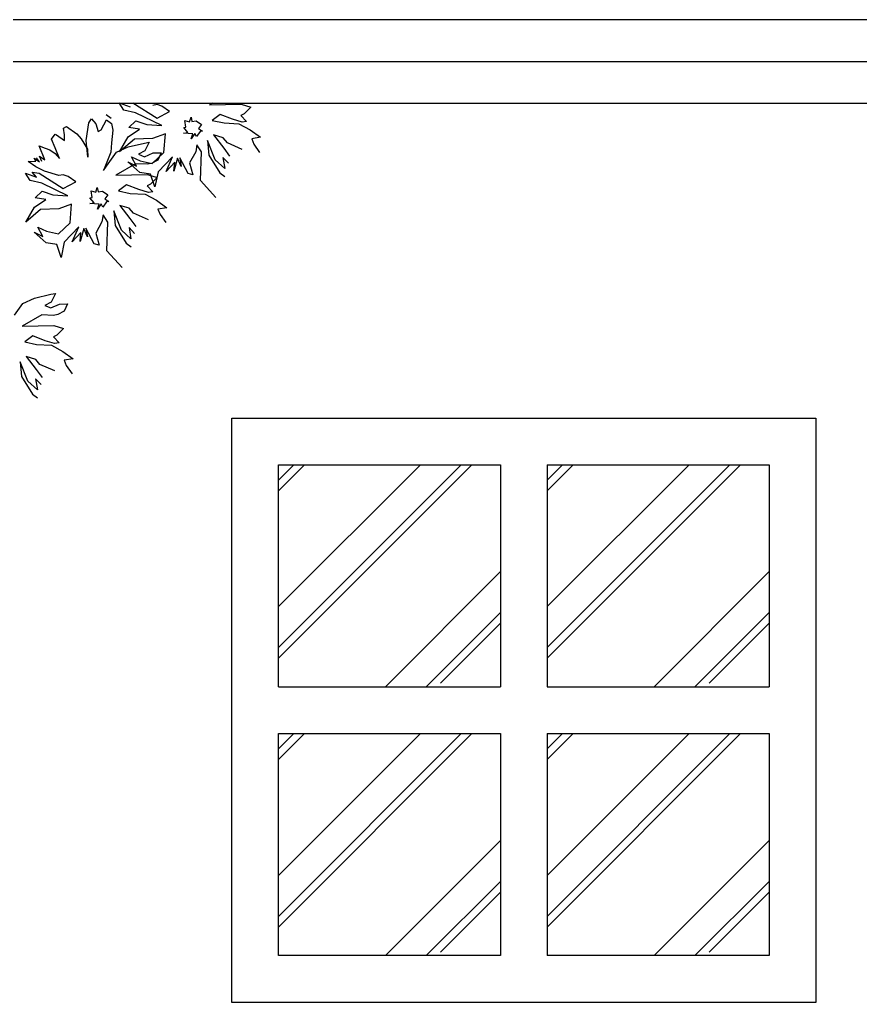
# Model space of a CAD drawing. Header units: inches. Extents: x 10.2 to 52.7, y 13.8 to 38.6.
# Drawn here: x 41.374 to 42.382, y 31.626 to 32.803 of the extents above; entities that cross this region are included whole.
import ezdxf

# ---------------------------------------------------------------- set-up
doc = ezdxf.new("R2010")
doc.units = ezdxf.units.IN
doc.header["$MEASUREMENT"] = 0
doc.layers.add('02', color=2, linetype='Continuous')
doc.layers.add('4', color=4, linetype='Continuous')

msp = doc.modelspace()

# ---------------------------------------------------------------- linework, layer by layer
at = {"layer": '02'}
for p, q in [((40.7851, 32.8028), (43.2984, 32.8028)), ((40.8351, 32.7528), (43.2476, 32.7528)), ((40.8851, 32.7028), (43.204, 32.7028)), ((41.4937, 32.703), (41.5067, 32.6983)), ((41.4992, 32.6943), (41.4937, 32.703)), ((41.5134, 32.6913), (41.4992, 32.6943)), ((41.5101, 32.703), (41.5391, 32.6846)), ((41.5391, 32.701), (41.5338, 32.7001)), ((41.5448, 32.6993), (41.5391, 32.701)), ((41.5391, 32.6846), (41.5541, 32.6926)), ((41.5541, 32.6926), (41.5448, 32.6993)), ((41.6057, 32.7028), (41.602, 32.7007)), ((41.602, 32.7007), (41.621, 32.7011)), ((41.621, 32.7011), (41.64, 32.7016)), ((41.64, 32.7016), (41.6516, 32.6981)), ((41.6516, 32.6981), (41.6434, 32.6899)), ((41.4572, 32.6793), (41.4605, 32.6839)), ((41.4605, 32.6839), (41.4656, 32.678)), ((41.4722, 32.6709), (41.4784, 32.6829)), ((41.4779, 32.689), (41.4841, 32.6846)), ((41.4784, 32.6829), (41.4846, 32.6784)), ((41.5054, 32.6735), (41.5136, 32.6817)), ((41.5446, 32.676), (41.5134, 32.6913)), ((41.5136, 32.6817), (41.5267, 32.6771)), ((41.5723, 32.682), (41.5781, 32.6803)), ((41.5736, 32.6741), (41.5723, 32.682)), ((41.5781, 32.6803), (41.5798, 32.686)), ((41.5798, 32.686), (41.5807, 32.6807)), ((41.5807, 32.6807), (41.586, 32.6816)), ((41.586, 32.6816), (41.5922, 32.6772)), ((41.6148, 32.6892), (41.6051, 32.6821)), ((41.6051, 32.6821), (41.6193, 32.679)), ((41.6294, 32.6834), (41.6148, 32.6892)), ((41.641, 32.6799), (41.6294, 32.6834)), ((41.6434, 32.6899), (41.6396, 32.6879)), ((41.6396, 32.6879), (41.6463, 32.6808)), ((41.6463, 32.6808), (41.641, 32.6799)), ((41.4268, 32.6728), (41.4306, 32.6748)), ((41.4282, 32.6649), (41.4268, 32.6728)), ((41.4306, 32.6748), (41.443, 32.666)), ((41.4539, 32.6582), (41.4572, 32.6793)), ((41.4656, 32.678), (41.4685, 32.6689)), ((41.4685, 32.6689), (41.4722, 32.6709)), ((41.486, 32.6705), (41.4844, 32.6552)), ((41.4846, 32.6784), (41.486, 32.6705)), ((41.5046, 32.6625), (41.5181, 32.6715)), ((41.5181, 32.6715), (41.5054, 32.6735)), ((41.5267, 32.6771), (41.5446, 32.676)), ((41.571, 32.6736), (41.5736, 32.6741)), ((41.5761, 32.6676), (41.571, 32.6736)), ((41.5909, 32.6688), (41.5865, 32.6626)), ((41.5922, 32.6772), (41.5889, 32.6725)), ((41.5889, 32.6725), (41.5936, 32.6692)), ((41.5936, 32.6692), (41.5909, 32.6688)), ((41.6193, 32.679), (41.6372, 32.6779)), ((41.6372, 32.6779), (41.6507, 32.6706)), ((41.6507, 32.6706), (41.6631, 32.6618)), ((41.4127, 32.6595), (41.4171, 32.6657)), ((41.4171, 32.6493), (41.4127, 32.6595)), ((41.4171, 32.6657), (41.4187, 32.6646)), ((41.4187, 32.6646), (41.428, 32.658)), ((41.428, 32.658), (41.4282, 32.6649)), ((41.443, 32.666), (41.4481, 32.66)), ((41.4481, 32.66), (41.4557, 32.6476)), ((41.4559, 32.6381), (41.4539, 32.6582)), ((41.494, 32.6443), (41.5046, 32.6625)), ((41.5119, 32.6596), (41.494, 32.6443)), ((41.5336, 32.6605), (41.5119, 32.6596)), ((41.5491, 32.6658), (41.5336, 32.6605)), ((41.5473, 32.6437), (41.5491, 32.6658)), ((41.5708, 32.6667), (41.5761, 32.6676)), ((41.5818, 32.6659), (41.5708, 32.6667)), ((41.5845, 32.6663), (41.5801, 32.6601)), ((41.5801, 32.6601), (41.5818, 32.6659)), ((41.5865, 32.6626), (41.5845, 32.6663)), ((41.5996, 32.6579), (41.6011, 32.6404)), ((41.6089, 32.6349), (41.5996, 32.6579)), ((41.6182, 32.661), (41.6067, 32.6646)), ((41.6067, 32.6646), (41.6189, 32.6489)), ((41.6233, 32.6551), (41.6182, 32.661)), ((41.6631, 32.6618), (41.6525, 32.66)), ((41.6525, 32.66), (41.6549, 32.6536)), ((41.3976, 32.6515), (41.4049, 32.6487)), ((41.4045, 32.6349), (41.3976, 32.6515)), ((41.4049, 32.6487), (41.4107, 32.6469)), ((41.4107, 32.6469), (41.4169, 32.6425)), ((41.422, 32.6365), (41.4171, 32.6493)), ((41.4557, 32.6476), (41.4559, 32.6381)), ((41.4844, 32.6552), (41.4836, 32.6441)), ((41.4904, 32.6439), (41.5044, 32.6503)), ((41.5044, 32.6503), (41.5241, 32.655)), ((41.5243, 32.6455), (41.5168, 32.6415)), ((41.5241, 32.655), (41.5294, 32.6559)), ((41.5294, 32.6559), (41.5243, 32.6455)), ((41.5867, 32.653), (41.5854, 32.6446)), ((41.5923, 32.6444), (41.5867, 32.653)), ((41.6189, 32.6489), (41.626, 32.6391)), ((41.641, 32.6471), (41.6233, 32.6551)), ((41.6549, 32.6536), (41.662, 32.6438)), ((41.3844, 32.6329), (41.3939, 32.6331)), ((41.3939, 32.6331), (41.3919, 32.6369)), ((41.3919, 32.6369), (41.3981, 32.6325)), ((41.3981, 32.6325), (41.3945, 32.6374)), ((41.4008, 32.6329), (41.3983, 32.6393)), ((41.3983, 32.6393), (41.4045, 32.6349)), ((41.4169, 32.6425), (41.422, 32.6365)), ((41.4836, 32.6441), (41.475, 32.6222)), ((41.4805, 32.6299), (41.4904, 32.6439)), ((41.5146, 32.6273), (41.5086, 32.6385)), ((41.5086, 32.6385), (41.519, 32.6335)), ((41.5168, 32.6415), (41.5241, 32.6386)), ((41.519, 32.6335), (41.5332, 32.6304)), ((41.5241, 32.6386), (41.5343, 32.6431)), ((41.5398, 32.6344), (41.5323, 32.6304)), ((41.5332, 32.6304), (41.5473, 32.6437)), ((41.5343, 32.6431), (41.5438, 32.6433)), ((41.5438, 32.6433), (41.5398, 32.6344)), ((41.5577, 32.6386), (41.5403, 32.6206)), ((41.5498, 32.6209), (41.5577, 32.6386)), ((41.5635, 32.6368), (41.5593, 32.6211)), ((41.5679, 32.6267), (41.5635, 32.6368)), ((41.5762, 32.6185), (41.5662, 32.6373)), ((41.5662, 32.6373), (41.5679, 32.6267)), ((41.5854, 32.6446), (41.5781, 32.6311)), ((41.5912, 32.6101), (41.5923, 32.6444)), ((41.6011, 32.6404), (41.6142, 32.6194)), ((41.6202, 32.6245), (41.6089, 32.6349)), ((41.6246, 32.6307), (41.618, 32.6378)), ((41.618, 32.6378), (41.6202, 32.6245)), ((41.3937, 32.6263), (41.3844, 32.6329)), ((41.4041, 32.6212), (41.3937, 32.6263)), ((41.475, 32.6222), (41.4805, 32.6299)), ((41.5133, 32.63), (41.4896, 32.6164)), ((41.5186, 32.6197), (41.5042, 32.6323)), ((41.5042, 32.6323), (41.5146, 32.6273)), ((41.527, 32.6295), (41.5133, 32.63)), ((41.5323, 32.6304), (41.527, 32.6295)), ((41.5602, 32.6322), (41.5498, 32.6209)), ((41.5593, 32.6211), (41.5602, 32.6322)), ((41.5781, 32.6311), (41.5819, 32.6167)), ((41.3868, 32.6101), (41.3813, 32.6187)), ((41.3813, 32.6187), (41.3944, 32.6141)), ((41.401, 32.607), (41.3868, 32.6101)), ((41.3944, 32.6141), (41.3893, 32.6201)), ((41.3893, 32.6201), (41.3977, 32.6188)), ((41.3977, 32.6188), (41.4267, 32.6004)), ((41.4214, 32.6159), (41.4041, 32.6212)), ((41.4267, 32.6168), (41.4214, 32.6159)), ((41.4324, 32.615), (41.4267, 32.6168)), ((41.4418, 32.6084), (41.4324, 32.615)), ((41.4896, 32.6164), (41.5086, 32.6169)), ((41.5086, 32.6169), (41.5277, 32.6174)), ((41.5312, 32.6178), (41.5186, 32.6197)), ((41.5277, 32.6174), (41.5392, 32.6138)), ((41.5392, 32.6138), (41.531, 32.6056)), ((41.5365, 32.6023), (41.5312, 32.6178)), ((41.5403, 32.6206), (41.5365, 32.6023)), ((41.5819, 32.6167), (41.5762, 32.6185)), ((41.6096, 32.5899), (41.5912, 32.6101)), ((41.6142, 32.6194), (41.6204, 32.615)), ((41.4322, 32.5918), (41.401, 32.607)), ((41.4267, 32.6004), (41.4418, 32.6084)), ((41.4613, 32.5898), (41.4599, 32.5978)), ((41.4599, 32.5978), (41.4657, 32.596)), ((41.4657, 32.596), (41.4674, 32.6018)), ((41.4674, 32.6018), (41.4683, 32.5965)), ((41.5024, 32.6049), (41.4927, 32.5978)), ((41.4927, 32.5978), (41.5069, 32.5947)), ((41.5171, 32.5992), (41.5024, 32.6049)), ((41.5286, 32.5957), (41.5171, 32.5992)), ((41.531, 32.6056), (41.5272, 32.6036)), ((41.5272, 32.6036), (41.5339, 32.5966)), ((41.3922, 32.5782), (41.4057, 32.5873)), ((41.3931, 32.5893), (41.4012, 32.5975)), ((41.4057, 32.5873), (41.3931, 32.5893)), ((41.4012, 32.5975), (41.4143, 32.5929)), ((41.4143, 32.5929), (41.4322, 32.5918)), ((41.4586, 32.5894), (41.4613, 32.5898)), ((41.4637, 32.5834), (41.4586, 32.5894)), ((41.4683, 32.5965), (41.4737, 32.5974)), ((41.4737, 32.5974), (41.4799, 32.5929)), ((41.4799, 32.5929), (41.4765, 32.5883)), ((41.4765, 32.5883), (41.4812, 32.585)), ((41.5069, 32.5947), (41.5248, 32.5937)), ((41.5248, 32.5937), (41.5383, 32.5864)), ((41.5339, 32.5966), (41.5286, 32.5957)), ((41.5383, 32.5864), (41.5507, 32.5775)), ((41.3816, 32.56), (41.3922, 32.5782)), ((41.3995, 32.5754), (41.3816, 32.56)), ((41.4212, 32.5763), (41.3995, 32.5754)), ((41.4367, 32.5816), (41.4212, 32.5763)), ((41.4349, 32.5594), (41.4367, 32.5816)), ((41.4584, 32.5825), (41.4637, 32.5834)), ((41.4695, 32.5816), (41.4584, 32.5825)), ((41.4721, 32.5821), (41.4677, 32.5759)), ((41.4677, 32.5759), (41.4695, 32.5816)), ((41.4741, 32.5783), (41.4721, 32.5821)), ((41.4785, 32.5845), (41.4741, 32.5783)), ((41.4812, 32.585), (41.4785, 32.5845)), ((41.4943, 32.5803), (41.5065, 32.5646)), ((41.5058, 32.5768), (41.4943, 32.5803)), ((41.5109, 32.5708), (41.5058, 32.5768)), ((41.5507, 32.5775), (41.5401, 32.5757)), ((41.5401, 32.5757), (41.5426, 32.5693)), ((41.4744, 32.5688), (41.473, 32.5604)), ((41.4799, 32.5602), (41.4744, 32.5688)), ((41.4872, 32.5737), (41.4888, 32.5562)), ((41.4965, 32.5507), (41.4872, 32.5737)), ((41.5065, 32.5646), (41.5136, 32.5549)), ((41.5286, 32.5629), (41.5109, 32.5708)), ((41.5426, 32.5693), (41.5497, 32.5596)), ((41.4022, 32.543), (41.3962, 32.5543)), ((41.3962, 32.5543), (41.4066, 32.5492)), ((41.4208, 32.5461), (41.4349, 32.5594)), ((41.4454, 32.5544), (41.4279, 32.5364)), ((41.4374, 32.5366), (41.4454, 32.5544)), ((41.4511, 32.5526), (41.4469, 32.5369)), ((41.4556, 32.5424), (41.4511, 32.5526)), ((41.4638, 32.5342), (41.4538, 32.5531)), ((41.4538, 32.5531), (41.4556, 32.5424)), ((41.473, 32.5604), (41.4657, 32.5469)), ((41.4788, 32.5258), (41.4799, 32.5602)), ((41.4888, 32.5562), (41.5019, 32.5352)), ((41.5078, 32.5403), (41.4965, 32.5507)), ((41.5056, 32.5536), (41.5078, 32.5403)), ((41.5122, 32.5465), (41.5056, 32.5536)), ((41.4062, 32.5355), (41.3918, 32.5481)), ((41.3918, 32.5481), (41.4022, 32.543)), ((41.4066, 32.5492), (41.4208, 32.5461)), ((41.4478, 32.5479), (41.4374, 32.5366)), ((41.4469, 32.5369), (41.4478, 32.5479)), ((41.4657, 32.5469), (41.4695, 32.5325)), ((41.4188, 32.5335), (41.4062, 32.5355)), ((41.4241, 32.518), (41.4188, 32.5335)), ((41.4279, 32.5364), (41.4241, 32.518)), ((41.4695, 32.5325), (41.4638, 32.5342)), ((41.5019, 32.5352), (41.5081, 32.5308)), ((41.4972, 32.5057), (41.4788, 32.5258)), ((41.3782, 32.4629), (41.3921, 32.4693)), ((41.3921, 32.4693), (41.4118, 32.474)), ((41.4118, 32.474), (41.4172, 32.4749)), ((41.4172, 32.4749), (41.4121, 32.4645)), ((41.3683, 32.4489), (41.3782, 32.4629)), ((41.4121, 32.4645), (41.4046, 32.4605)), ((41.4046, 32.4605), (41.4119, 32.4576)), ((41.4119, 32.4576), (41.422, 32.4621)), ((41.422, 32.4621), (41.4316, 32.4623)), ((41.4316, 32.4623), (41.4276, 32.4534)), ((41.401, 32.449), (41.3773, 32.4354)), ((41.4148, 32.4485), (41.401, 32.449)), ((41.4201, 32.4494), (41.4148, 32.4485)), ((41.4276, 32.4534), (41.4201, 32.4494)), ((41.3773, 32.4354), (41.3964, 32.4359)), ((41.3964, 32.4359), (41.4154, 32.4364)), ((41.4154, 32.4364), (41.427, 32.4328)), ((41.3902, 32.4239), (41.3805, 32.4168)), ((41.4048, 32.4182), (41.3902, 32.4239)), ((41.4188, 32.4246), (41.415, 32.4226)), ((41.415, 32.4226), (41.4217, 32.4156)), ((41.427, 32.4328), (41.4188, 32.4246)), ((41.3805, 32.4168), (41.3946, 32.4138)), ((41.3946, 32.4138), (41.4126, 32.4127)), ((41.4163, 32.4147), (41.4048, 32.4182)), ((41.4126, 32.4127), (41.4261, 32.4054)), ((41.4217, 32.4156), (41.4163, 32.4147)), ((41.3936, 32.3958), (41.382, 32.3993)), ((41.382, 32.3993), (41.3942, 32.3836)), ((41.4261, 32.4054), (41.4385, 32.3965)), ((41.375, 32.3927), (41.3765, 32.3752)), ((41.3843, 32.3697), (41.375, 32.3927)), ((41.3987, 32.3898), (41.3936, 32.3958)), ((41.4164, 32.3819), (41.3987, 32.3898)), ((41.4385, 32.3965), (41.4279, 32.3948)), ((41.4279, 32.3948), (41.4303, 32.3883)), ((41.4303, 32.3883), (41.4374, 32.3786)), ((41.3765, 32.3752), (41.3896, 32.3542)), ((41.3942, 32.3836), (41.4013, 32.3739)), ((41.3956, 32.3593), (41.3843, 32.3697)), ((41.4, 32.3655), (41.3934, 32.3726)), ((41.3934, 32.3726), (41.3956, 32.3593)), ((41.3896, 32.3542), (41.3958, 32.3498)), ((41.6847, 32.2383), (41.7159, 32.2695)), ((41.6847, 32.2511), (41.7031, 32.2695)), ((41.6847, 32.2695), (41.9507, 32.2695)), ((41.6847, 32.0505), (41.9037, 32.2695)), ((41.6847, 32.0377), (41.9165, 32.2695)), ((41.6847, 32.0996), (41.8547, 32.2695)), ((41.6847, 32.0035), (41.6847, 32.2695)), ((41.9507, 32.2695), (41.9507, 32.0035)), ((42.0067, 32.2383), (42.0379, 32.2695)), ((42.0067, 32.2511), (42.0251, 32.2695)), ((42.0067, 32.2695), (42.2727, 32.2695)), ((42.0067, 32.2695), (42.0067, 32.0035)), ((42.0067, 32.0996), (42.1767, 32.2695)), ((42.0067, 32.0377), (42.2385, 32.2695)), ((42.0067, 32.0505), (42.2257, 32.2695)), ((42.2727, 32.2695), (42.2727, 32.0035)), ((41.8127, 32.0035), (41.9507, 32.1415)), ((42.1347, 32.0035), (42.2727, 32.1415)), ((41.8618, 32.0035), (41.9507, 32.0924)), ((42.1838, 32.0035), (42.2727, 32.0924)), ((41.8789, 32.0078), (41.9507, 32.0796)), ((42.2009, 32.0078), (42.2727, 32.0796)), ((41.6847, 32.0035), (41.9507, 32.0035)), ((42.0067, 32.0035), (42.2727, 32.0035)), ((41.6847, 31.9475), (41.9507, 31.9475)), ((41.6847, 31.7157), (41.9165, 31.9475)), ((41.6847, 31.7285), (41.9037, 31.9475)), ((41.6847, 31.7776), (41.8547, 31.9475)), ((41.6847, 31.9163), (41.7159, 31.9475)), ((41.6847, 31.9291), (41.7031, 31.9475)), ((41.6847, 31.6815), (41.6847, 31.9475)), ((41.9507, 31.9475), (41.9507, 31.6815)), ((42.0067, 31.9475), (42.0067, 31.6815)), ((42.0067, 31.7157), (42.2385, 31.9475)), ((42.0067, 31.7285), (42.2257, 31.9475)), ((42.0067, 31.7776), (42.1767, 31.9475)), ((42.0067, 31.9163), (42.0379, 31.9475)), ((42.0067, 31.9291), (42.0251, 31.9475)), ((42.0067, 31.9475), (42.2727, 31.9475)), ((42.2727, 31.9475), (42.2727, 31.6815)), ((41.8127, 31.6815), (41.9507, 31.8195)), ((42.1347, 31.6815), (42.2727, 31.8195)), ((41.8618, 31.6815), (41.9507, 31.7704)), ((42.1838, 31.6815), (42.2727, 31.7704)), ((41.8789, 31.6858), (41.9507, 31.7576)), ((42.2009, 31.6858), (42.2727, 31.7576)), ((41.9507, 31.6815), (41.6847, 31.6815)), ((42.2727, 31.6815), (42.0067, 31.6815))]:
    msp.add_line(p, q, dxfattribs=at)
at = {"layer": '4'}
for p, q in [((41.6287, 32.3255), (42.3287, 32.3255)), ((41.6287, 31.6255), (41.6287, 32.3255)), ((42.3287, 32.3255), (42.3287, 31.6255)), ((42.3287, 31.6255), (41.6287, 31.6255))]:
    msp.add_line(p, q, dxfattribs=at)

doc.saveas('drawing.dxf')
